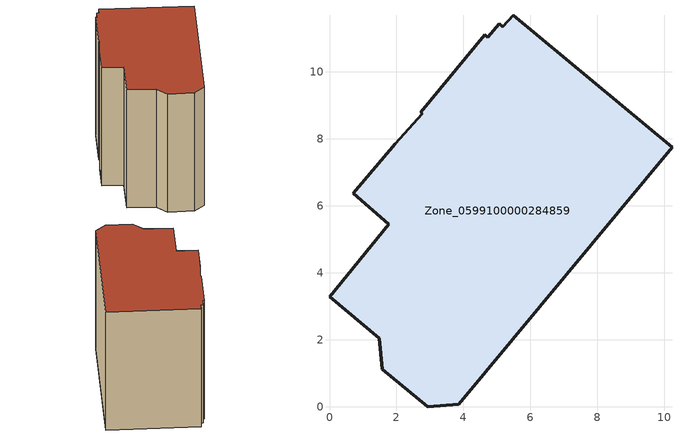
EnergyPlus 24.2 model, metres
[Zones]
Zone_0599100000284859
 floor ground (C_G): 1.97,7.86 2.78,8.74 2.72,8.79 4.64,11.1 4.73,11.03 5.07,11.44 5.18,11.35 5.49,11.69 10.23,7.75 3.86,0.07 2.94,0 1.58,1.11 1.48,2.04 0,3.28 1.77,5.44 0.71,6.37 z0
 wall outside (C_F): 2.94,0 3.86,0.07 10.23,7.75 5.49,11.69 5.18,11.35 5.07,11.44 4.73,11.03 4.64,11.1 2.72,8.79 2.78,8.74 1.97,7.86 0.71,6.37 1.77,5.44 0,3.28 1.48,2.04 1.58,1.11 2.94,0 z0:8.94
 roof outside (C_R): 2.78,8.74 1.97,7.86 0.71,6.37 1.77,5.44 0,3.28 1.48,2.04 1.58,1.11 2.94,0 3.86,0.07 10.23,7.75 5.49,11.69 5.18,11.35 5.07,11.44 4.73,11.03 4.64,11.1 2.72,8.79 z8.94
[BUILDING]
Pand.0599100000284859: North Axis=0; Terrain=City; Loads Convergence Tolerance Value=0.04; Temperature Convergence Tolerance Value=0.4; Solar Distribution=FullExterior; Maximum Number of Warmup Days=25; Minimum Number of Warmup Days=1
[Site:Location]
Rotterdam.The.Hague.AP_ZH_NLD Design_Conditions: Latitude=51.96; Longitude=4.45; Time Zone=1; Elevation=-4.5
[SITE:GROUNDTEMPERATURE:BUILDINGSURFACE]
18, 18, 18, 18, 18, 18, 18, 18, 18, 18, 18, 18
[MATERIAL] Thermal Absorptance=0.9; Solar Absorptance=0.7; Visible Absorptance=0.7
Name | Roughness | Thickness | Conductivity | Density | Specific Heat
G.TC.1946 | MediumSmooth | 0.15 | 1 | 540 | 1210
F.TC.1946 | Rough | 0.3 | 0.857143 | 1920 | 840
R.TC.1946 | MediumRough | 0.2 | 0.909091 | 1500 | 1000
[CONSTRUCTION]
C_G: G.TC.1946
C_F: F.TC.1946
C_R: R.TC.1946
[ZONE]
Zone_0599100000284859: Type=1; Multiplier=1; Ceiling Height=Autocalculate; Volume=Autocalculate; Floor Area=autocalculate; Part of Total Floor Area=Yes
[ZONEINFILTRATION:DESIGNFLOWRATE]
Infil_Zone_0599100000284859: Zone or ZoneList or Space or SpaceList=Zone_0599100000284859; Schedule=AlwaysOn; Design Flow Rate Calculation Method=Flow/Area; Flow Rate per Floor Area=0.003; Constant Term Coefficient=1; Temperature Term Coefficient=0; Velocity Term Coefficient=0; Velocity Squared Term Coefficient=0
[HVACTEMPLATE:ZONE:IDEALLOADSAIRSYSTEM]
Zone_0599100000284859: Maximum Heating Supply Air Temperature=50; Minimum Cooling Supply Air Temperature=13; Maximum Heating Supply Air Humidity Ratio=0.0156; Minimum Cooling Supply Air Humidity Ratio=0.0077; Heating Limit=NoLimit; Cooling Limit=NoLimit; Dehumidification Control Type=ConstantSensibleHeatRatio; Cooling Sensible Heat Ratio=0.7; Dehumidification Setpoint=60; Humidification Control Type=None; Humidification Setpoint=30; Outdoor Air Method=None; Outdoor Air Flow Rate per Person=0.00944; Outdoor Air Flow Rate per Zone Floor Area=0; Outdoor Air Flow Rate per Zone=0; Demand Controlled Ventilation Type=None; Outdoor Air Economizer Type=NoEconomizer; Heat Recovery Type=None; Sensible Heat Recovery Effectiveness=0.7; Latent Heat Recovery Effectiveness=0.65
[ZONECONTROL:THERMOSTAT]
ThermostatControl_Zone_0599100000284859: Zone or ZoneList=Zone_0599100000284859; Control Type Schedule=DualSetpointControlType; Control 1=Thermostat_Zone_0599100000284859; Temperature Difference Between Cutout And Setpoint=0
[THERMOSTATSETPOINT:DUALSETPOINT]
Thermostat_Zone_0599100000284859: Heating Setpoint Temperature Schedule=HeatingSetpoint_Zone_0599100000284859; Cooling Setpoint Temperature Schedule=CoolingSetpoint_Zone_0599100000284859
[SCHEDULE:COMPACT]
HeatingSetpoint_Zone_0599100000284859: Through: 12/31, For: AllDays, Until: 24:00, 21
CoolingSetpoint_Zone_0599100000284859: Through: 12/31, For: AllDays, Until: 24:00, 24
DualSetpointControlType: Through: 12/31, For: AllDays, Until: 24:00, 4
AlwaysOn: Through: 12/31, For: AllDays, Until: 24:00, 1
